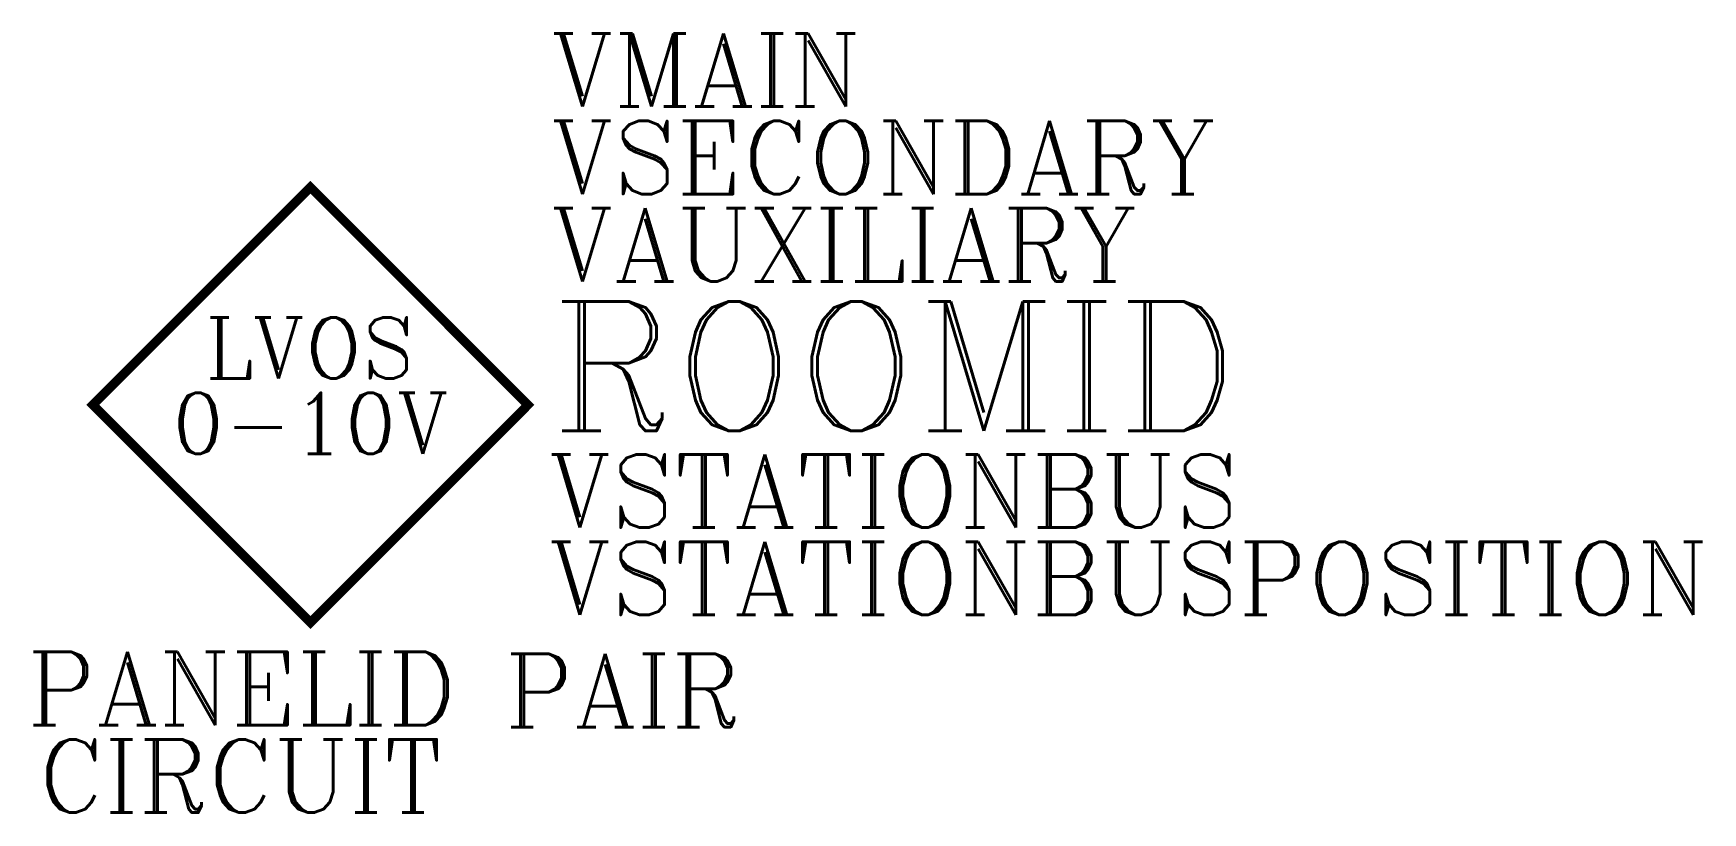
# Model space of a CAD drawing. Header units: inches. Extents: x -23 to 114, y -33 to 30.
import ezdxf
from ezdxf.enums import TextEntityAlignment as Align

# ---------------------------------------------------------------- set-up
doc = ezdxf.new("R2010")
doc.units = ezdxf.units.IN
doc.header["$LTSCALE"] = 48
doc.header["$MEASUREMENT"] = 0
doc.styles.add('ROMANC', font='COMPLEX.SHX')
doc.styles.add('WSNotes', font='complex.shx', dxfattribs={"height": 18})

msp = doc.modelspace()

# ---------------------------------------------------------------- texts
at = {"flags": 1}
for tag, p, height, style in [('VMAIN', (19.73, 24.45), 6, 'ROMANC'), ('VSECONDARY', (19.73, 17.28), 6, 'ROMANC'), ('VAUXILIARY', (19.73, 10.12), 6, 'ROMANC'), ('ROOMID', (19.73, -2.14), 10.62, 'WSNotes'), ('VSTATIONBUS', (19.53, -10.06), 6, 'ROMANC'), ('VSTATIONBUSPOSITION', (19.53, -17.22), 6, 'ROMANC')]:
    msp.add_attdef(tag, p, '', height=height, dxfattribs=dict(at, style=style))
at = {"style": 'ROMANC'}
for tag, p in [('PANELID', (-23.23, -26.25)), ('PAIR', (15.95, -26.41))]:
    msp.add_attdef(tag, p, '', height=6, dxfattribs=at)
msp.add_attdef('CIRCUIT', text='', height=6, dxfattribs=at).set_placement((-5.73, -27.42), align=Align.TOP_CENTER)

# ---------------------------------------------------------------- wipeouts: each hides what was drawn before it
at = {"linetype": 'Continuous'}
msp.add_wipeout([(-17.84, 0), (0, 17.84), (17.84, 0), (0, -17.84)], dxfattribs=at)

# ---------------------------------------------------------------- next in the draw order: linework, layer by layer
at = {"linetype": 'Continuous', "const_width": 0.75}
msp.add_lwpolyline([(0, -17.84), (-17.84, 0), (0, 17.84), (17.84, 0)], close=True, dxfattribs=at)

# ---------------------------------------------------------------- next in the draw order: texts
at = {"char_height": 5, "attachment_point": 2, "style": 'WSNotes'}
for s, insert, width in [('LVOS', (-0.04, 7.17), 0.1671), ('0-10V', (0, 0.99), 0.0619)]:
    msp.add_mtext(s, dxfattribs=dict(at, insert=insert, width=width))

doc.saveas('drawing.dxf')
